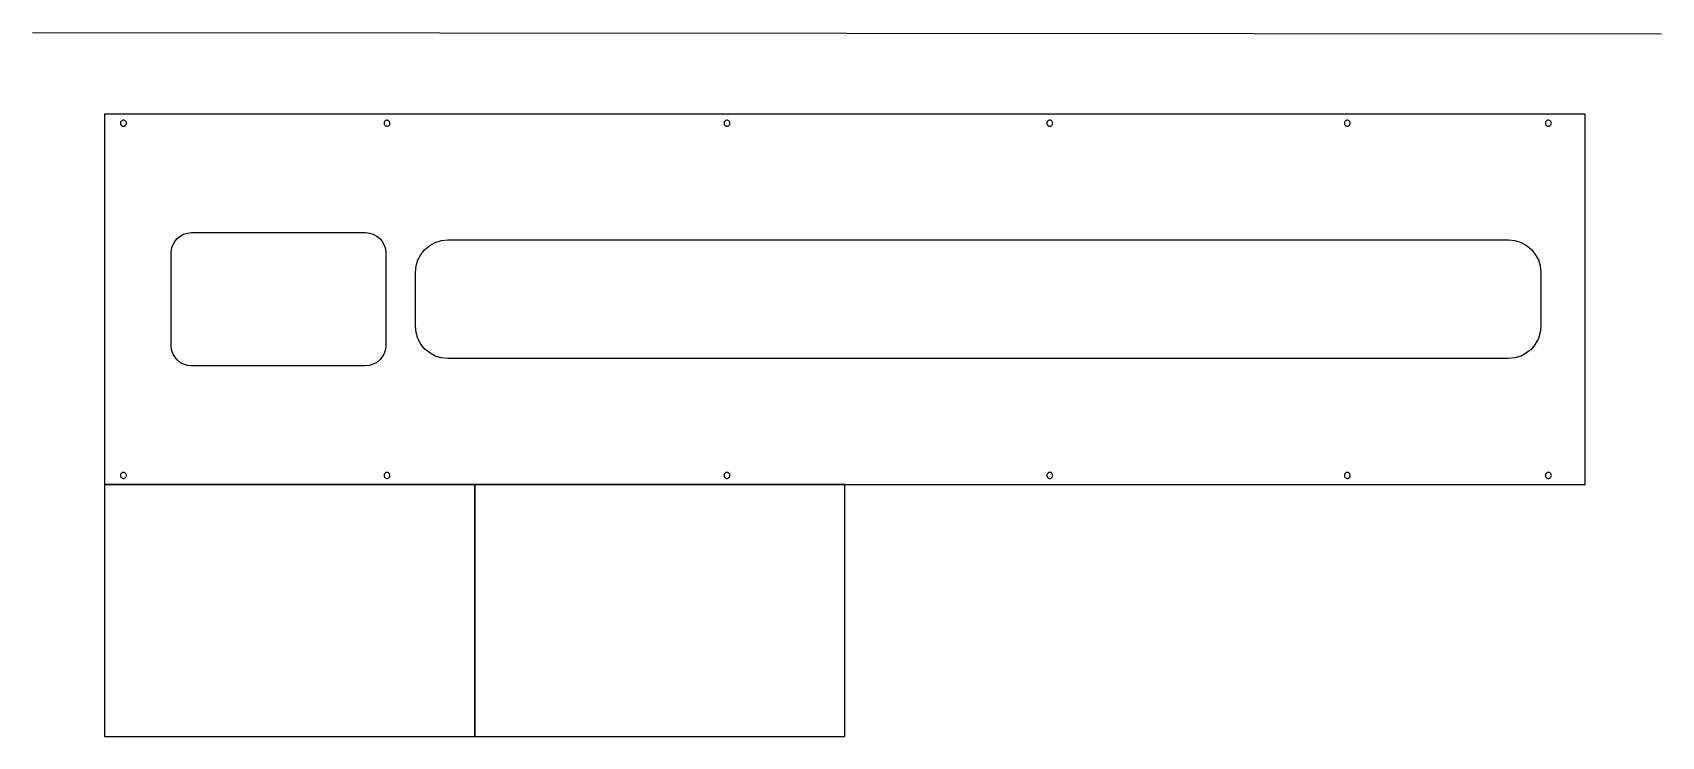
# Model space of a CAD drawing. Extents: x -615 to 485, y -368 to 107.
import ezdxf

# ---------------------------------------------------------------- set-up
doc = ezdxf.new("R2010")
doc.units = 0
doc.layers.add('LAYER_1', color=7, linetype='CONTINUOUS')

msp = doc.modelspace()

# ---------------------------------------------------------------- linework, layer by layer
at = {"layer": 'LAYER_1', "color": 250}
msp.add_lwpolyline([(-615.1, 107), (484.9, 106.3)], dxfattribs=at)
for points in [[(-566.5, -197.9), (433.5, -197.9), (433.5, 52.1), (-566.5, 52.1), (-566.5, -197.9)], [(-553.7, 47.9), (-554.1, 47.9), (-554.5, 47.8), (-554.8, 47.6), (-555.1, 47.3), (-555.4, 47), (-555.6, 46.7), (-555.7, 46.3), (-555.7, 45.9), (-555.7, 45.5), (-555.6, 45.1), (-555.4, 44.8), (-555.1, 44.5), (-554.8, 44.2), (-554.5, 44.1), (-554.1, 43.9), (-553.7, 43.9), (-553.3, 43.9), (-552.9, 44.1), (-552.6, 44.2), (-552.3, 44.5), (-552, 44.8), (-551.9, 45.1), (-551.7, 45.5), (-551.7, 45.9), (-551.7, 46.3), (-551.9, 46.7), (-552, 47), (-552.3, 47.3), (-552.6, 47.6), (-552.9, 47.8), (-553.3, 47.9)], [(-375.7, 47.9), (-376.1, 47.9), (-376.5, 47.8), (-376.8, 47.6), (-377.1, 47.3), (-377.4, 47), (-377.6, 46.7), (-377.7, 46.3), (-377.7, 45.9), (-377.7, 45.5), (-377.6, 45.1), (-377.4, 44.8), (-377.1, 44.5), (-376.8, 44.2), (-376.5, 44.1), (-376.1, 43.9), (-375.7, 43.9), (-375.3, 43.9), (-375, 44.1), (-374.6, 44.2), (-374.3, 44.5), (-374.1, 44.8), (-373.9, 45.1), (-373.8, 45.5), (-373.7, 45.9), (-373.8, 46.3), (-373.9, 46.7), (-374.1, 47), (-374.3, 47.3), (-374.6, 47.6), (-375, 47.8), (-375.3, 47.9)], [(-146.1, 47.9), (-146.5, 47.9), (-146.9, 47.8), (-147.2, 47.6), (-147.5, 47.3), (-147.8, 47), (-148, 46.7), (-148.1, 46.3), (-148.1, 45.9), (-148.1, 45.5), (-148, 45.1), (-147.8, 44.8), (-147.5, 44.5), (-147.2, 44.2), (-146.9, 44.1), (-146.5, 43.9), (-146.1, 43.9), (-145.7, 43.9), (-145.4, 44.1), (-145, 44.2), (-144.7, 44.5), (-144.5, 44.8), (-144.3, 45.1), (-144.2, 45.5), (-144.1, 45.9), (-144.2, 46.3), (-144.3, 46.7), (-144.5, 47), (-144.7, 47.3), (-145, 47.6), (-145.4, 47.8), (-145.7, 47.9)], [(71.9, 47.9), (71.5, 47.9), (71.1, 47.8), (70.8, 47.6), (70.5, 47.3), (70.2, 47), (70, 46.7), (69.9, 46.3), (69.9, 45.9), (69.9, 45.5), (70, 45.1), (70.2, 44.8), (70.5, 44.5), (70.8, 44.2), (71.1, 44.1), (71.5, 43.9), (71.9, 43.9), (72.3, 43.9), (72.7, 44.1), (73, 44.2), (73.3, 44.5), (73.5, 44.8), (73.7, 45.1), (73.8, 45.5), (73.9, 45.9), (73.8, 46.3), (73.7, 46.7), (73.5, 47), (73.3, 47.3), (73, 47.6), (72.7, 47.8), (72.3, 47.9)], [(272.8, 47.9), (272.4, 47.9), (272, 47.8), (271.7, 47.6), (271.4, 47.3), (271.1, 47), (270.9, 46.7), (270.8, 46.3), (270.8, 45.9), (270.8, 45.5), (270.9, 45.1), (271.1, 44.8), (271.4, 44.5), (271.7, 44.2), (272, 44.1), (272.4, 43.9), (272.8, 43.9), (273.2, 43.9), (273.6, 44.1), (273.9, 44.2), (274.2, 44.5), (274.5, 44.8), (274.6, 45.1), (274.8, 45.5), (274.8, 45.9), (274.8, 46.3), (274.6, 46.7), (274.5, 47), (274.2, 47.3), (273.9, 47.6), (273.6, 47.8), (273.2, 47.9)], [(408.6, 47.9), (408.2, 47.9), (407.8, 47.8), (407.5, 47.6), (407.2, 47.3), (406.9, 47), (406.7, 46.7), (406.6, 46.3), (406.6, 45.9), (406.6, 45.5), (406.7, 45.1), (406.9, 44.8), (407.2, 44.5), (407.5, 44.2), (407.8, 44.1), (408.2, 43.9), (408.6, 43.9), (409, 43.9), (409.3, 44.1), (409.7, 44.2), (410, 44.5), (410.2, 44.8), (410.4, 45.1), (410.5, 45.5), (410.6, 45.9), (410.5, 46.3), (410.4, 46.7), (410.2, 47), (410, 47.3), (409.7, 47.6), (409.3, 47.8), (409, 47.9)], [(-507.7, -27.9), (-390.3, -27.9), (-387.5, -28.2), (-385, -29), (-382.6, -30.3), (-380.6, -32), (-378.9, -34), (-377.6, -36.3), (-376.8, -38.9), (-376.5, -41.7), (-376.5, -104.1), (-376.8, -106.9), (-377.6, -109.4), (-378.9, -111.8), (-380.6, -113.8), (-382.6, -115.5), (-385, -116.8), (-387.5, -117.6), (-390.3, -117.9), (-507.7, -117.9), (-510.5, -117.6), (-513.1, -116.8), (-515.4, -115.5), (-517.5, -113.8), (-519.1, -111.8), (-520.4, -109.4), (-521.2, -106.9), (-521.5, -104.1), (-521.5, -41.7), (-521.2, -38.9), (-520.4, -36.3), (-519.1, -34), (-517.5, -32), (-515.4, -30.3), (-513.1, -29), (-510.5, -28.2), (-507.7, -27.9)], [(-334.6, -32.9), (381.6, -32.9), (386, -33.3), (390.1, -34.6), (393.8, -36.6), (397.1, -39.3), (399.7, -42.6), (401.8, -46.3), (403, -50.4), (403.5, -54.8), (403.5, -91), (403, -95.4), (401.8, -99.5), (399.7, -103.2), (397.1, -106.5), (393.8, -109.1), (390.1, -111.2), (386, -112.4), (381.6, -112.9), (-334.6, -112.9), (-339, -112.4), (-343.1, -111.2), (-346.8, -109.1), (-350.1, -106.5), (-352.8, -103.2), (-354.8, -99.5), (-356.1, -95.4), (-356.5, -91), (-356.5, -54.8), (-356.1, -50.4), (-354.8, -46.3), (-352.8, -42.6), (-350.1, -39.3), (-346.8, -36.6), (-343.1, -34.6), (-339, -33.3), (-334.6, -32.9)], [(-566.5, -367.9), (-316.5, -367.9), (-316.5, -197.9), (-566.5, -197.9), (-566.5, -367.9)], [(-553.7, -189.8), (-554.1, -189.8), (-554.5, -189.9), (-554.8, -190.1), (-555.1, -190.4), (-555.4, -190.7), (-555.6, -191), (-555.7, -191.4), (-555.7, -191.8), (-555.7, -192.2), (-555.6, -192.6), (-555.4, -192.9), (-555.1, -193.2), (-554.8, -193.5), (-554.5, -193.6), (-554.1, -193.8), (-553.7, -193.8), (-553.3, -193.8), (-552.9, -193.6), (-552.6, -193.5), (-552.3, -193.2), (-552, -192.9), (-551.9, -192.6), (-551.7, -192.2), (-551.7, -191.8), (-551.7, -191.4), (-551.9, -191), (-552, -190.7), (-552.3, -190.4), (-552.6, -190.1), (-552.9, -189.9), (-553.3, -189.8)], [(-375.7, -189.8), (-376.1, -189.8), (-376.5, -189.9), (-376.8, -190.1), (-377.1, -190.4), (-377.4, -190.7), (-377.6, -191), (-377.7, -191.4), (-377.7, -191.8), (-377.7, -192.2), (-377.6, -192.6), (-377.4, -192.9), (-377.1, -193.2), (-376.8, -193.5), (-376.5, -193.6), (-376.1, -193.8), (-375.7, -193.8), (-375.3, -193.8), (-375, -193.6), (-374.6, -193.5), (-374.3, -193.2), (-374.1, -192.9), (-373.9, -192.6), (-373.8, -192.2), (-373.7, -191.8), (-373.8, -191.4), (-373.9, -191), (-374.1, -190.7), (-374.3, -190.4), (-374.6, -190.1), (-375, -189.9), (-375.3, -189.8)], [(-316.5, -367.9), (-66.5, -367.9), (-66.5, -197.9), (-316.5, -197.9), (-316.5, -367.9)], [(-146.1, -189.8), (-146.5, -189.8), (-146.9, -189.9), (-147.2, -190.1), (-147.5, -190.4), (-147.8, -190.7), (-148, -191), (-148.1, -191.4), (-148.1, -191.8), (-148.1, -192.2), (-148, -192.6), (-147.8, -192.9), (-147.5, -193.2), (-147.2, -193.5), (-146.9, -193.6), (-146.5, -193.8), (-146.1, -193.8), (-145.7, -193.8), (-145.4, -193.6), (-145, -193.5), (-144.7, -193.2), (-144.5, -192.9), (-144.3, -192.6), (-144.2, -192.2), (-144.1, -191.8), (-144.2, -191.4), (-144.3, -191), (-144.5, -190.7), (-144.7, -190.4), (-145, -190.1), (-145.4, -189.9), (-145.7, -189.8)], [(71.9, -189.8), (71.5, -189.8), (71.1, -189.9), (70.8, -190.1), (70.5, -190.4), (70.2, -190.7), (70, -191), (69.9, -191.4), (69.9, -191.8), (69.9, -192.2), (70, -192.6), (70.2, -192.9), (70.5, -193.2), (70.8, -193.5), (71.1, -193.6), (71.5, -193.8), (71.9, -193.8), (72.3, -193.8), (72.7, -193.6), (73, -193.5), (73.3, -193.2), (73.5, -192.9), (73.7, -192.6), (73.8, -192.2), (73.9, -191.8), (73.8, -191.4), (73.7, -191), (73.5, -190.7), (73.3, -190.4), (73, -190.1), (72.7, -189.9), (72.3, -189.8)], [(272.8, -189.8), (272.4, -189.8), (272, -189.9), (271.7, -190.1), (271.4, -190.4), (271.1, -190.7), (270.9, -191), (270.8, -191.4), (270.8, -191.8), (270.8, -192.2), (270.9, -192.6), (271.1, -192.9), (271.4, -193.2), (271.7, -193.5), (272, -193.6), (272.4, -193.8), (272.8, -193.8), (273.2, -193.8), (273.6, -193.6), (273.9, -193.5), (274.2, -193.2), (274.5, -192.9), (274.6, -192.6), (274.8, -192.2), (274.8, -191.8), (274.8, -191.4), (274.6, -191), (274.5, -190.7), (274.2, -190.4), (273.9, -190.1), (273.6, -189.9), (273.2, -189.8)], [(408.6, -189.8), (408.2, -189.8), (407.8, -189.9), (407.5, -190.1), (407.2, -190.4), (406.9, -190.7), (406.7, -191), (406.6, -191.4), (406.6, -191.8), (406.6, -192.2), (406.7, -192.6), (406.9, -192.9), (407.2, -193.2), (407.5, -193.5), (407.8, -193.6), (408.2, -193.8), (408.6, -193.8), (409, -193.8), (409.3, -193.6), (409.7, -193.5), (410, -193.2), (410.2, -192.9), (410.4, -192.6), (410.5, -192.2), (410.6, -191.8), (410.5, -191.4), (410.4, -191), (410.2, -190.7), (410, -190.4), (409.7, -190.1), (409.3, -189.9), (409, -189.8)]]:
    msp.add_lwpolyline(points, close=True, dxfattribs=at)

doc.saveas('drawing.dxf')
